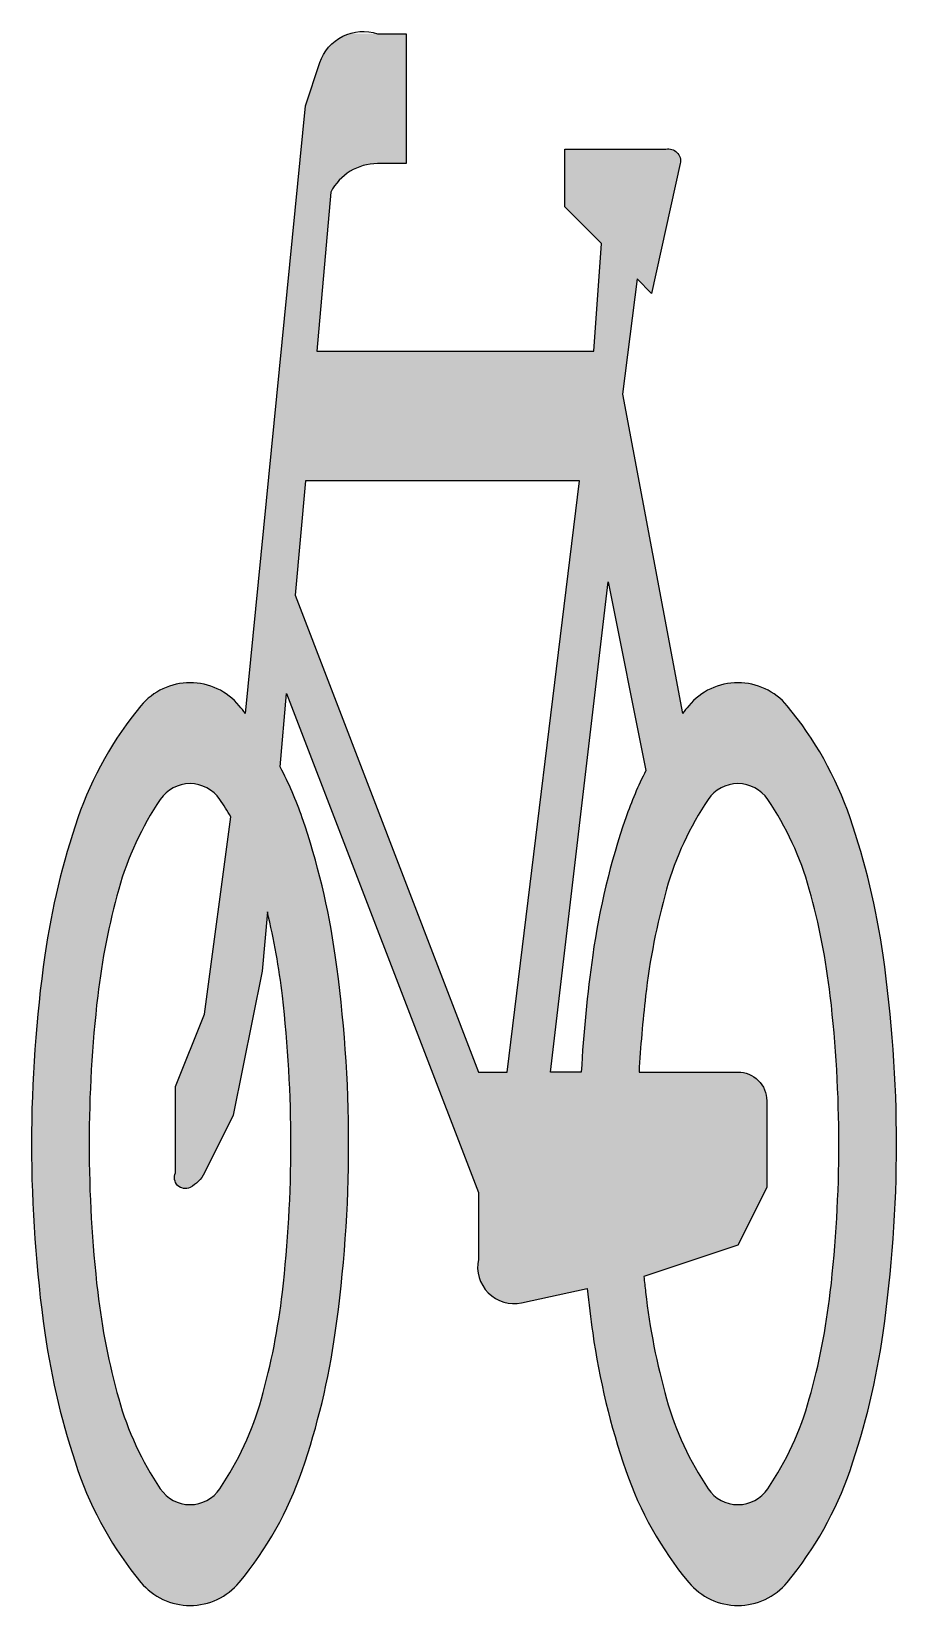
# Model space of a CAD drawing. Header units: metres. Extents: x -0.57 to 0.53, y 0 to 2.
import ezdxf

# ---------------------------------------------------------------- set-up
doc = ezdxf.new("R2010")
doc.units = ezdxf.units.M
doc.header["$LTSCALE"] = 0.2

msp = doc.modelspace()

# ---------------------------------------------------------------- hatches: boundary and pattern name
at = {"true_color": 0xfaf528}
h = msp.add_hatch(color=2, dxfattribs=at)
h.paths.add_polyline_path([(-0.0894, 2), (-0.1261, 2), (-0.1261, 2), (-0.1628, 2, 0.236068), (-0.1995, 1.9633), (-0.2178, 1.9083), (-0.2942, 1.1353, 0.006813), (-0.302, 1.1449, 0.22312), (-0.3646, 1.1743, 0.22312), (-0.4272, 1.1449, 0.090648), (-0.5073, 1.0023, 0.047451), (-0.5494, 0.8275, 0.035374), (-0.5664, 0.5872, 0.035374), (-0.5494, 0.3468, 0.047451), (-0.5073, 0.172, 0.090648), (-0.4272, 0.0294, 0.22312), (-0.3646, 0, 0.22312), (-0.302, 0.0294, 0.090648), (-0.2219, 0.172, 0.047451), (-0.1798, 0.3468, 0.035374), (-0.1628, 0.5872, 0.035374), (-0.1798, 0.8275, 0.047451), (-0.2219, 1.0023, 0.038864), (-0.2499, 1.0671), (-0.2417, 1.1607), (0.0024, 0.5254), (0.0024, 0.4404, 0.544665), (0.0574, 0.3853), (0.1407, 0.4033, 0.008345), (0.1478, 0.3468, 0.047451), (0.1899, 0.172, 0.090648), (0.27, 0.0294, 0.22312), (0.3326, 0, 0.22312), (0.3953, 0.0294, 0.090648), (0.4754, 0.172, 0.047451), (0.5174, 0.3468, 0.035374), (0.5345, 0.5872, 0.035374), (0.5174, 0.8275, 0.047451), (0.4754, 1.0023, 0.090648), (0.3953, 1.1449, 0.22312), (0.3326, 1.1743, 0.22312), (0.27, 1.1449, 0.006813), (0.2622, 1.1353), (0.1858, 1.5413), (0.2042, 1.6881), (0.2225, 1.6697), (0.2592, 1.8349, 0.548946), (0.2409, 1.8532), (0.1125, 1.8532), (0.1125, 1.7798), (0.1589, 1.7333), (0.1492, 1.5963), (-0.2032, 1.5963), (-0.1854, 1.7985, -0.281777), (-0.1261, 1.8349), (-0.0894, 1.8349)])
h.paths.add_polyline_path([(0.1308, 1.4312), (0.0391, 0.6789), (0.0024, 0.6789), (-0.2307, 1.2855), (-0.2178, 1.4312)], flags=16)
h.paths.add_polyline_path([(0.1675, 1.3028), (0.2156, 1.0625, 0.035986), (0.1899, 1.0023, 0.047451), (0.1478, 0.8275, 0.021905), (0.1333, 0.6789), (0.0941, 0.6789)], flags=16)
h.paths.add_polyline_path([(-0.3267, 1.0257, -0.01664), (-0.3128, 1.0036), (-0.3463, 0.7523), (-0.383, 0.6606), (-0.383, 0.5505, 0.720759), (-0.3646, 0.5321, 0.162278), (-0.3463, 0.5505), (-0.3096, 0.6239), (-0.2729, 0.8073), (-0.2662, 0.8826, -0.030907), (-0.2471, 0.7757, -0.028874), (-0.2362, 0.5872, -0.028874), (-0.2471, 0.3986, -0.039407), (-0.2738, 0.2628, -0.080527), (-0.3267, 0.1486, -0.24906), (-0.3646, 0.1284, -0.24906), (-0.4025, 0.1486, -0.080527), (-0.4554, 0.2628, -0.039407), (-0.4822, 0.3986, -0.028874), (-0.493, 0.5872, -0.028874), (-0.4822, 0.7757, -0.039407), (-0.4554, 0.9115, -0.080527), (-0.4025, 1.0257, -0.24906), (-0.3646, 1.0459, -0.24906)], flags=16)
h.paths.add_polyline_path([(0.3326, 1.0459, -0.24906), (0.3706, 1.0257, -0.080527), (0.4235, 0.9115, -0.039407), (0.4502, 0.7757, -0.028874), (0.4611, 0.5872, -0.028874), (0.4502, 0.3986, -0.039407), (0.4235, 0.2628, -0.080527), (0.3706, 0.1486, -0.24906), (0.3326, 0.1284, -0.24906), (0.2947, 0.1486, -0.080527), (0.2418, 0.2628, -0.039407), (0.2151, 0.3986, -0.003097), (0.2129, 0.4188), (0.3326, 0.4587), (0.3693, 0.5321), (0.3693, 0.6422, 0.414214), (0.3326, 0.6789), (0.2068, 0.6789, -0.014843), (0.2151, 0.7757, -0.039407), (0.2418, 0.9115, -0.080527), (0.2947, 1.0257, -0.24906)], flags=16)

# ---------------------------------------------------------------- linework, layer by layer
at = {"color": 2, "true_color": 0xfaf528, "flags": 128}
for points in [[(-0.2942, 1.1353), (-0.2178, 1.9083), (-0.1995, 1.9633, -0.414214), (-0.1261, 2), (-0.0894, 2), (-0.0894, 1.8349), (-0.1261, 1.8349, 0.281777), (-0.1854, 1.7985), (-0.2032, 1.5963), (0.1492, 1.5963), (0.1589, 1.7333), (0.1125, 1.7798), (0.1125, 1.8532), (0.2409, 1.8532, -0.548946), (0.2592, 1.8349), (0.2225, 1.6697), (0.2042, 1.6881), (0.1858, 1.5413), (0.2622, 1.1353)], [(-0.302, 1.1449, 0.22312), (-0.3646, 1.1743, 0.22312), (-0.4272, 1.1449, 0.090648), (-0.5073, 1.0023, 0.047451), (-0.5494, 0.8275, 0.035374), (-0.5664, 0.5872, 0.035374), (-0.5494, 0.3468, 0.047451), (-0.5073, 0.172, 0.090648), (-0.4272, 0.0294, 0.22312), (-0.3646, 0, 0.22312), (-0.302, 0.0294, 0.090648), (-0.2219, 0.172, 0.047451), (-0.1798, 0.3468, 0.035374), (-0.1628, 0.5872, 0.035374), (-0.1798, 0.8275, 0.047451), (-0.2219, 1.0023, 0.038864), (-0.2499, 1.0671), (-0.2417, 1.1607), (0.0024, 0.5254), (0.0024, 0.4404, 0.544665), (0.0574, 0.3853), (0.1407, 0.4033, 0.008345), (0.1478, 0.3468, 0.047451), (0.1899, 0.172, 0.090648), (0.27, 0.0294, 0.22312), (0.3326, 0, 0.22312), (0.3953, 0.0294, 0.090648), (0.4754, 0.172, 0.047451), (0.5174, 0.3468, 0.035374), (0.5345, 0.5872, 0.035374), (0.5174, 0.8275, 0.047451), (0.4754, 1.0023, 0.090648), (0.3953, 1.1449, 0.22312), (0.3326, 1.1743, 0.22312), (0.27, 1.1449)]]:
    msp.add_lwpolyline(points, format="xyb", dxfattribs=at)
msp.add_lwpolyline([(-0.2307, 1.2855), (0.0024, 0.6789), (0.0391, 0.6789), (0.1308, 1.4312), (-0.2178, 1.4312)], close=True, dxfattribs=at)
for points in [[(0.2156, 1.0625, 0.035986), (0.1899, 1.0023, 0.047451), (0.1478, 0.8275, 0.021905), (0.1333, 0.6789), (0.0941, 0.6789), (0.1675, 1.3028)], [(-0.2662, 0.8826), (-0.2729, 0.8073), (-0.3096, 0.6239), (-0.3463, 0.5505, -0.162278), (-0.3646, 0.5321, -0.720759), (-0.383, 0.5505), (-0.383, 0.6606), (-0.3463, 0.7523), (-0.3128, 1.0036, 0.01664), (-0.3267, 1.0257, 0.24906), (-0.3646, 1.0459, 0.24906), (-0.4025, 1.0257, 0.080527), (-0.4554, 0.9115, 0.039407), (-0.4822, 0.7757, 0.028874), (-0.493, 0.5872, 0.028874), (-0.4822, 0.3986, 0.039407), (-0.4554, 0.2628, 0.080527), (-0.4025, 0.1486, 0.24906), (-0.3646, 0.1284, 0.24906), (-0.3267, 0.1486, 0.080527), (-0.2738, 0.2628, 0.039407), (-0.2471, 0.3986, 0.028874), (-0.2362, 0.5872, 0.028874), (-0.2471, 0.7757, 0.030907)], [(0.4611, 0.5872, 0.028874), (0.4502, 0.7757, 0.039407), (0.4235, 0.9115, 0.080527), (0.3706, 1.0257, 0.24906), (0.3326, 1.0459, 0.24906), (0.2947, 1.0257, 0.080527), (0.2418, 0.9115, 0.039407), (0.2151, 0.7757, 0.014843), (0.2068, 0.6789), (0.3326, 0.6789, -0.414214), (0.3693, 0.6422), (0.3693, 0.5321), (0.3326, 0.4587), (0.2129, 0.4188, 0.003097), (0.2151, 0.3986, 0.039407), (0.2418, 0.2628, 0.080527), (0.2947, 0.1486, 0.24906), (0.3326, 0.1284, 0.24906), (0.3706, 0.1486, 0.080527), (0.4235, 0.2628, 0.039407), (0.4502, 0.3986, 0.028874)]]:
    msp.add_lwpolyline(points, format="xyb", close=True, dxfattribs=at)
at = {"color": 2, "true_color": 0xfaf528}
for centre, start, end in [((-0.6519, 0.8545), 38.1274, 39.6888), ((0.6199, 0.8545), 140.3112, 141.8726)]:
    msp.add_arc(centre, 0.4547, start, end, dxfattribs=at)

doc.saveas('drawing.dxf')
